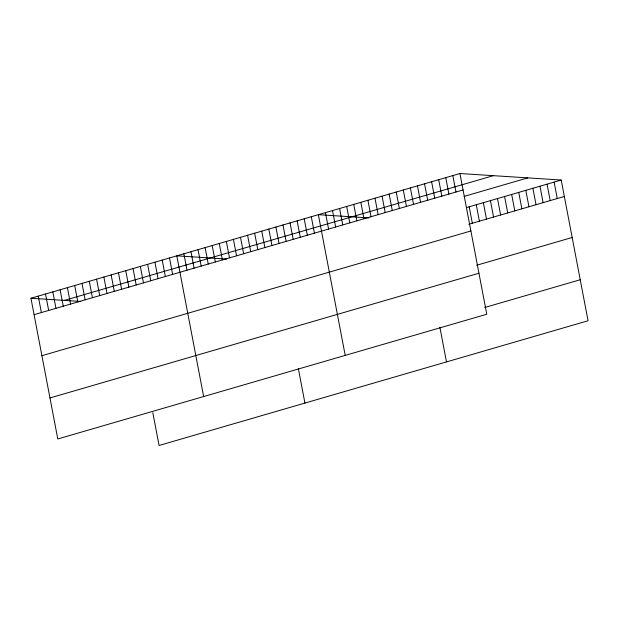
<?xml version="1.0" encoding="UTF-8"?>
<svg xmlns="http://www.w3.org/2000/svg" width="619" height="619" viewBox="0 0 619 619"><rect width="100%" height="100%" fill="white"/><g stroke="black" fill="none" stroke-linecap="round" stroke-linejoin="round"><path stroke-width="0.93" d="M459.925 173.521L486.766 314.235L57.791 438.964L30.95 298.242L459.925 173.521L561.209 180.036L588.05 320.758L159.075 445.479L152.816 412.672M64.376 300.393L493.351 175.672M34.084 314.684L463.058 189.956M464.08 196.409L527.783 177.885M466.54 207.566L561.209 180.036M468.792 224.256L564.342 196.478M41.906 355.693L470.881 230.972M476.615 265.272L572.165 237.487M49.969 397.947L478.944 273.227M484.669 307.527L580.227 279.742M369.001 217.934L318.359 214.677L345.209 355.399M226.585 259.044L176.802 255.84L203.643 396.555M30.95 298.242L80.733 301.453M554.129 182.094L557.262 198.537M547.049 184.153L550.183 200.595M539.969 186.211L543.111 202.653M532.897 188.269L536.031 204.711M525.817 190.327L528.951 206.769M518.737 192.385L521.871 208.827M511.658 194.443L514.799 210.886M504.586 196.502L507.719 212.944M497.506 198.56L500.639 215.002M490.426 200.618L493.56 217.06M483.346 202.676L486.488 219.118M476.266 204.734L479.408 221.176M469.194 206.792L472.328 223.235M452.845 175.579L455.986 192.014M445.765 177.638L448.907 194.072M438.693 179.696L441.827 196.13M431.613 181.754L434.747 198.188M424.533 183.804L427.667 200.247M417.454 185.862L420.595 202.305M439.885 327.281L446.485 361.914M410.382 187.921L413.515 204.363M403.302 189.979L406.435 206.421M396.222 192.037L399.356 208.479M389.142 194.095L392.284 210.537M382.062 196.153L385.204 212.596M374.99 198.212L378.124 214.654M367.91 200.27L371.044 216.712M360.831 202.328L363.964 218.77M353.751 204.386L356.892 220.828M346.679 206.444L349.812 222.886M339.599 208.502L342.733 224.945M332.519 210.561L335.653 227.003M325.439 212.619L328.581 229.061M311.287 216.735L314.421 233.177M304.208 218.793L307.341 235.235M297.128 220.851L300.261 237.294M290.048 222.91L293.189 239.352M282.976 224.968L286.11 241.41M275.896 227.026L279.03 243.468M298.319 368.444L304.927 403.077M268.816 229.084L271.95 245.526M261.736 231.142L264.878 247.585M254.657 233.201L257.798 249.643M247.585 235.259L250.718 251.693M240.505 237.317L243.638 253.751M233.425 239.375L236.559 255.809M226.345 241.433L229.487 257.868M219.273 243.491L222.407 259.926M212.193 245.55L215.327 261.984M205.113 247.608L208.247 264.042M198.034 249.666L201.175 266.1M190.954 251.724L194.095 268.159M183.882 253.782L187.015 270.217M169.505 257.961L172.647 274.395M162.217 260.081L165.35 276.515M154.92 262.201L158.062 278.635M147.632 264.321L150.765 280.755M140.335 266.441L143.476 282.875M133.046 268.561L136.18 284.995M125.75 270.681L128.891 287.115M118.461 272.801L121.595 289.243M111.165 274.921L114.306 291.363M103.876 277.041L107.01 293.483M96.579 279.161L99.721 295.603M89.291 281.281L92.424 297.724M81.994 283.401L85.136 299.844M74.706 285.521L77.839 301.964M67.409 287.642L70.551 304.084M60.12 289.762L63.254 306.204M52.824 291.882L55.965 308.324M45.535 294.002L48.669 310.444M38.239 296.122L41.38 312.564"/></g></svg>
